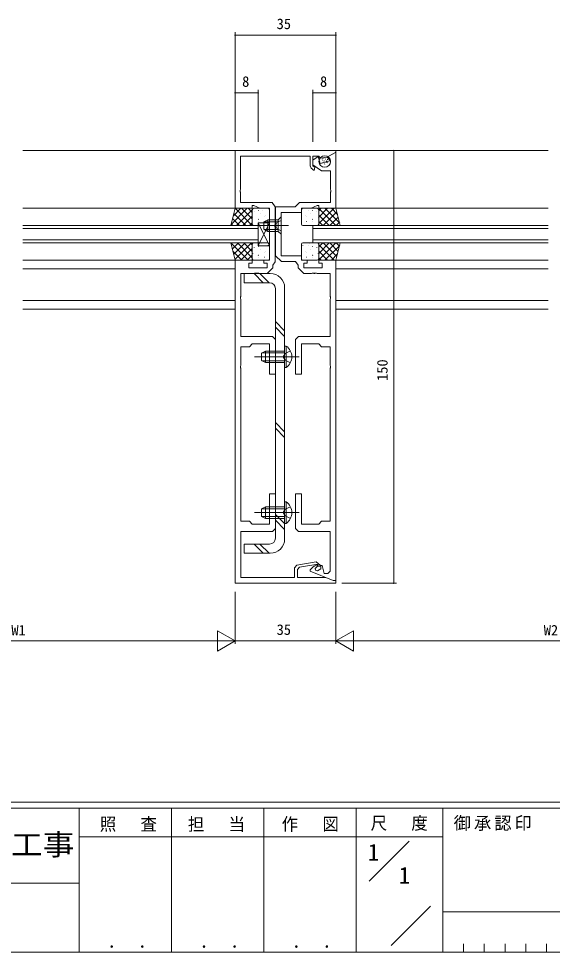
# Model space of a CAD drawing. Units: millimetres, scale not verified. Extents: x -1213 to 539, y -420 to 386.
# Drawn here: x 125 to 310, y -420 to -96.3 of the extents above; entities that cross this region are included whole.
import ezdxf
from ezdxf.enums import TextEntityAlignment as Align

# ---------------------------------------------------------------- set-up
doc = ezdxf.new("R2010")
doc.units = ezdxf.units.MM
doc.header["$LTSCALE"] = 2
doc.linetypes.add('CHAIN2', pattern=[12, 9, -1, 1, -1])
doc.linetypes.add('DASHED3', pattern=[4, 3, -1])
for name, color, linetype, lineweight in [('0-1_USER1', 7, 'Continuous', 9), ('0-3_YKK_11', 7, 'Continuous', 9), ('0-4_YKK_12', 2, 'Continuous', 9), ('0-6_YKK_13', 4, 'Continuous', 9), ('0-7_YKK_D', 6, 'Continuous', 9)]:
    doc.layers.add(name, color=color, linetype=linetype, lineweight=lineweight)
doc.layers.add('0-2_YKK_ZWAK', color=7, linetype='Continuous')
doc.styles.add('ＭＳ ゴシック', font='')
doc.styles.get('ＭＳ ゴシック').set_extended_font_data('MS Gothic')

msp = doc.modelspace()

# ---------------------------------------------------------------- linework, layer by layer
at = {"layer": '0-1_USER1'}
for p, q in [((510, -368), (-590, -368)), ((456, -370), (-590, -370)), ((146, -370), (146, -420)), ((178, -370), (178, -420)), ((210, -370), (210, -420)), ((242, -370), (242, -420)), ((272, -370), (272, -420)), ((243.406, -379.999), (146, -379.999)), ((243.406, -379.999), (272, -379.999)), ((246.529, -395.337), (260.376, -381.49)), ((-38, -395.999), (146, -395.999)), ((254.103, -417.636), (267.709, -404.03)), ((272, -406), (416, -406)), ((279.2, -417), (279.2, -420)), ((286.4, -417), (286.4, -420)), ((293.6, -417), (293.6, -420)), ((300.8, -417), (300.8, -420)), ((308, -417), (308, -420)), ((-590, -420), (456, -420))]:
    msp.add_line(p, q, dxfattribs=at)
at = {"layer": '0-3_YKK_11'}
for points in [[(229.5, -144.646), (231.9, -144.351), (235, -142.562), (235, -142.062), (200, -142.062), (200, -162.062), (206, -162.062), (206, -161.062), (206.5, -161.062), (208.645, -162.062), (212, -162.062), (212, -180.062), (210, -180.062), (210, -181.062), (211.2, -181.062), (211.2, -182.662), (204.8, -182.662), (204.8, -181.062), (206, -181.062), (206, -180.062), (200, -180.062)], [(202, -206.562), (202, -193.52), (201.88, -193.336), (201.88, -192.787), (202, -192.603), (202, -184.662), (206.542, -184.662), (206.725, -184.542), (207.275, -184.542), (207.458, -184.662), (207.542, -184.662), (207.725, -184.542), (208.275, -184.542), (208.458, -184.662), (211.13, -184.662), (213.13, -182.662), (213.13, -181.804), (213.93, -180.662), (213.93, -168.52), (213.81, -168.336), (213.81, -167.787), (213.93, -167.603), (213.93, -161.562), (212.88, -160.062), (201.93, -160.062), (201.93, -156.52), (201.81, -156.336), (201.81, -155.787), (201.93, -155.603), (201.93, -144.062), (226, -144.062), (226, -147.389), (226.427, -148.208), (227.477, -148.944), (227.717, -147.775), (227.483, -147.727), (227, -147.389), (227, -144.062), (229.01, -144.062), (229.5, -144.646)], [(235, -291.062), (235, -180.062), (229, -180.062), (229, -181.062), (230.2, -181.062), (230.2, -182.662), (223.8, -182.662), (223.8, -181.062), (225, -181.062), (225, -180.062), (223, -180.062), (223, -178.562), (216, -178.562), (216, -163.562), (223, -163.562), (223, -162.062), (226.356, -162.062), (228.5, -161.062), (229, -161.062), (229, -162.062), (235, -162.062), (235, -142.792), (234.8, -142.677), (232.051, -144.264), (232.051, -144.495), (232.332, -144.658), (232.798, -145.265), (232.89, -145.609), (229.51, -146.514), (228.853, -144.064), (227, -145.362), (227, -146.961), (230, -149.062), (233.07, -149.062), (233.07, -155.603), (233.19, -155.787), (233.19, -156.336), (233.07, -156.52), (233.07, -160.062), (222.3, -160.062)], [(222.3, -160.062), (220.8, -161.562), (214.07, -161.562), (214.07, -167.603), (214.19, -167.787), (214.19, -168.336), (214.07, -168.52), (214.07, -178.562), (216.07, -180.562), (221, -180.562), (221.87, -181.804), (221.87, -182.662), (223.87, -184.662), (226.542, -184.662), (226.725, -184.542), (227.275, -184.542), (227.458, -184.662), (227.542, -184.662), (227.725, -184.542), (228.275, -184.542), (228.458, -184.662), (233, -184.662), (233, -192.603), (233.12, -192.787), (233.12, -193.336), (233, -193.52), (233, -206.562), (222, -206.562), (221, -207.562), (221, -219.562), (223, -219.562), (223, -209.062), (229, -209.062), (230, -210.062), (233, -210.062), (233, -216.603), (233.12, -216.787), (233.12, -217.336), (233, -217.52), (233, -270.562)], [(200, -180.062), (200, -292.062), (235, -292.062), (235, -291.062), (234, -291.062), (231.525, -290.062), (221.7, -290.062), (221.7, -287.292), (222.361, -286.504), (228.7, -285.386), (228.7, -286.162), (229.5, -286.162), (229.5, -285.762), (228.092, -284.58), (221.426, -285.755), (220.6, -286.74), (220.6, -290.062), (202, -290.062), (202, -274.062), (213, -274.062), (214, -273.062), (214, -261.062), (212, -261.062), (212, -271.562), (206, -271.562), (205, -270.562), (202, -270.562), (202, -217.52), (201.88, -217.336), (201.88, -216.787), (202, -216.603), (202, -210.062), (205, -210.062), (206, -209.062), (212, -209.062), (212, -219.562), (214, -219.562), (214, -207.562), (213, -206.562), (202, -206.562)], [(233, -270.562), (230, -270.562), (229, -271.562), (223, -271.562), (223, -261.062), (221, -261.062), (221, -273.062), (222, -274.062), (233, -274.062), (233, -287.862), (232.2, -288.662), (230.95, -288.662), (230.2, -285.862), (229.7, -285.862), (229.7, -287.06), (228.6, -287.801), (227.864, -287.504), (227.757, -286.977), (228.576, -286.158), (228.345, -285.663), (227.641, -285.991), (227.072, -286.39), (226, -287.462), (226, -287.829), (234, -291.062), (235, -291.062)]]:
    msp.add_lwpolyline(points, dxfattribs=at)
at = {"layer": '0-4_YKK_12'}
for p, q in [((200.3, -142.062), (126.5, -142.062)), ((234.7, -142.062), (308.5, -142.062)), ((200.3, -162.062), (126.5, -162.062)), ((235, -162.062), (308.5, -162.062)), ((126.5, -168.062), (208, -168.062)), ((208, -168.062), (208, -174.062)), ((227, -174.062), (227, -168.062)), ((227, -168.062), (308.5, -168.062)), ((208, -169.062), (126.5, -169.062)), ((308.5, -169.062), (227, -169.062)), ((126.5, -173.062), (208, -173.062)), ((208, -174.062), (126.5, -174.062)), ((227, -173.062), (308.5, -173.062)), ((308.5, -174.062), (227, -174.062)), ((200.3, -180.062), (126.5, -180.062)), ((235, -180.062), (308.5, -180.062)), ((200, -183.062), (126.5, -183.062)), ((235, -183.062), (308.5, -183.062)), ((200, -194.062), (126.5, -194.062)), ((235, -194.062), (308.5, -194.062)), ((200, -197.062), (126.5, -197.062)), ((235, -197.062), (308.5, -197.062))]:
    msp.add_line(p, q, dxfattribs=at)
at = {"layer": '0-6_YKK_13'}
for p, q in [((230.215, -145.409), (230.293, -145.225)), ((230.473, -144.919), (230.551, -144.734)), ((230.811, -145.712), (230.89, -145.528)), ((231.299, -145.094), (231.377, -144.91)), ((231.739, -145.705), (231.817, -145.521)), ((232.021, -145.275), (232.099, -145.091)), ((230.412, -146.417), (230.49, -146.233)), ((231.015, -146.173), (231.094, -145.989)), ((231.015, -146.822), (231.093, -146.638)), ((231.547, -146.274), (231.626, -146.09)), ((232.088, -146.353), (232.166, -146.169)), ((198.577, -167.753), (204.268, -162.062)), ((199.326, -164.759), (202.023, -162.062)), ((199.558, -163.832), (203.788, -168.062)), ((200, -162.062), (206, -162.062)), ((200.033, -162.062), (206, -168.029)), ((200.513, -168.062), (206, -162.575)), ((202.278, -162.062), (206, -165.784)), ((202.758, -168.062), (206, -164.82)), ((204.523, -162.062), (206, -163.539)), ((206, -162.062), (206, -168.062)), ((206, -162.561), (206, -167.562)), ((206.095, -164.689), (206.102, -164.695)), ((211.5, -162.062), (206.5, -162.062)), ((206.621, -163.296), (206.645, -163.34)), ((208.078, -162.869), (208.085, -162.876)), ((208.812, -163.939), (208.836, -163.983)), ((209.492, -162.698), (209.58, -162.744)), ((210.282, -164.844), (210.29, -164.851)), ((210.702, -164.53), (210.726, -164.574)), ((211.436, -162.506), (211.46, -162.55)), ((212, -167.562), (212, -162.561)), ((216, -165.062), (215, -166.062)), ((216, -171.062), (216, -165.062)), ((223, -167.562), (223, -162.561)), ((223.5, -162.062), (228.5, -162.062)), ((223.564, -162.506), (223.54, -162.55)), ((224.298, -164.53), (224.274, -164.574)), ((224.718, -164.844), (224.71, -164.851)), ((225.508, -162.698), (225.42, -162.744)), ((226.188, -163.939), (226.164, -163.983)), ((226.923, -162.869), (226.915, -162.876)), ((228.379, -163.296), (228.355, -163.34)), ((228.905, -164.689), (228.898, -164.695)), ((235, -162.062), (229, -162.062)), ((229.844, -162.062), (229, -162.906)), ((232.089, -162.062), (229, -165.151)), ((229, -162.062), (229, -168.062)), ((234.334, -162.062), (229, -167.396)), ((234.902, -168.062), (229, -162.16)), ((229, -162.561), (229, -167.562)), ((232.657, -168.062), (229, -164.405)), ((235.316, -163.325), (230.58, -168.062)), ((236.284, -167.199), (231.147, -162.062)), ((235.536, -164.206), (233.392, -162.062)), ((236.5, -168.062), (235, -162.062)), ((198.659, -167.424), (199.297, -168.062)), ((199.109, -165.628), (201.543, -168.062)), ((205.004, -168.062), (206, -167.065)), ((206.188, -165.373), (206.212, -165.417)), ((206.5, -168.062), (211.5, -168.062)), ((207.646, -168.04), (207.657, -168.062)), ((207.967, -165.587), (208.056, -165.634)), ((212.001, -167.062), (208.002, -175.062)), ((212.001, -175.062), (208.002, -167.062)), ((208.002, -167.062), (208.002, -175.062)), ((212.001, -167.062), (208.002, -167.062)), ((208.078, -165.964), (208.102, -166.008)), ((208.262, -166.63), (208.27, -166.637)), ((210, -166.762), (211.4, -166.062)), ((210, -169.362), (210, -166.762)), ((215, -166.716), (210.091, -166.716)), ((210.27, -166.607), (210.294, -166.651)), ((215, -166.062), (211.4, -166.062)), ((211.4, -170.062), (211.4, -166.062)), ((212.001, -175.062), (212.001, -167.062)), ((215, -166.062), (215, -170.062)), ((228.5, -168.062), (223.5, -168.062)), ((224.73, -166.607), (224.706, -166.651)), ((226.738, -166.63), (226.73, -166.637)), ((226.922, -165.964), (226.898, -166.008)), ((227.033, -165.587), (226.945, -165.634)), ((227.354, -168.04), (227.343, -168.062)), ((228.812, -165.373), (228.788, -165.417)), ((230.412, -168.062), (229, -166.65)), ((229, -168.062), (236.5, -168.062)), ((235.765, -165.121), (232.825, -168.062)), ((236.214, -166.917), (235.07, -168.062)), ((210, -169.362), (211.4, -170.062)), ((215, -169.407), (210.091, -169.407)), ((198.5, -174.062), (200, -180.062)), ((206, -174.062), (198.5, -174.062)), ((198.562, -174.062), (204.562, -180.062)), ((198.601, -174.464), (199.004, -174.062)), ((199.05, -176.26), (201.249, -174.062)), ((199.499, -178.056), (203.494, -174.062)), ((199.948, -179.852), (205.739, -174.062)), ((200.807, -174.062), (206, -179.254)), ((203.052, -174.062), (206, -177.009)), ((205.297, -174.062), (206, -174.764)), ((206, -180.062), (206, -174.062)), ((206, -174.562), (206, -179.562)), ((211.5, -174.062), (206.5, -174.062)), ((209.245, -174.263), (209.269, -174.307)), ((212, -179.562), (212, -174.562)), ((223, -179.562), (223, -174.562)), ((223.5, -174.062), (228.5, -174.062)), ((225.755, -174.263), (225.731, -174.307)), ((229, -174.062), (236.5, -174.062)), ((230.412, -174.062), (229, -175.473)), ((232.657, -174.062), (229, -177.718)), ((229, -180.062), (229, -174.062)), ((234.902, -174.062), (229, -179.963)), ((229, -174.562), (229, -179.562)), ((234.334, -180.062), (229, -174.727)), ((235.316, -178.798), (230.58, -174.062)), ((235.765, -177.002), (232.825, -174.062)), ((236.5, -174.062), (235, -180.062)), ((236.214, -175.206), (235.07, -174.062)), ((199.228, -176.972), (202.317, -180.062)), ((201.984, -180.062), (206, -176.045)), ((206.095, -177.089), (206.102, -177.095)), ((206.188, -177.773), (206.212, -177.817)), ((206.621, -175.696), (206.645, -175.74)), ((207.967, -177.987), (208.056, -178.034)), ((208.002, -175.062), (212.001, -175.062)), ((208.078, -175.269), (208.085, -175.276)), ((208.812, -176.339), (208.836, -176.383)), ((209.492, -175.098), (209.58, -175.144)), ((210.282, -177.244), (210.29, -177.251)), ((210.702, -176.931), (210.726, -176.974)), ((211.436, -174.906), (211.46, -174.95)), ((223.564, -174.906), (223.54, -174.95)), ((224.298, -176.931), (224.274, -176.974)), ((224.718, -177.244), (224.71, -177.251)), ((225.508, -175.098), (225.42, -175.144)), ((226.188, -176.339), (226.164, -176.383)), ((226.923, -175.269), (226.915, -175.276)), ((227.033, -177.987), (226.945, -178.034)), ((228.379, -175.696), (228.355, -175.74)), ((228.812, -177.773), (228.788, -177.817)), ((228.905, -177.089), (228.898, -177.095)), ((232.089, -180.062), (229, -176.972)), ((236.284, -174.924), (231.147, -180.062)), ((235.536, -177.917), (233.392, -180.062)), ((199.976, -179.965), (200.072, -180.062)), ((200, -180.062), (206, -180.062)), ((204.229, -180.062), (206, -178.29)), ((206.5, -180.062), (211.5, -180.062)), ((208.078, -178.364), (208.102, -178.408)), ((208.262, -179.03), (208.27, -179.037)), ((210.27, -179.007), (210.294, -179.051)), ((228.5, -180.062), (223.5, -180.062)), ((224.73, -179.007), (224.706, -179.051)), ((226.738, -179.03), (226.73, -179.037)), ((226.922, -178.364), (226.898, -178.408)), ((229.844, -180.062), (229, -179.217)), ((235, -180.062), (229, -180.062)), ((203.2, -184.662), (203.2, -187.862)), ((212.2, -184.662), (203.2, -184.662)), ((209.807, -187.862), (206.607, -184.662)), ((211.807, -187.862), (208.607, -184.662)), ((212, -187.862), (203.2, -187.862)), ((214, -189.862), (214, -276.462)), ((217.2, -189.662), (217.2, -276.662)), ((217.2, -204.502), (214, -201.302)), ((217.2, -206.502), (214, -203.302)), ((217.709, -209.812), (217.2, -209.812)), ((217.2, -217.312), (217.2, -209.812)), ((217.709, -217.312), (217.709, -209.812)), ((209.2, -212.262), (210.6, -211.562)), ((209.2, -214.862), (209.2, -212.262)), ((217.2, -212.216), (209.291, -212.216)), ((217.2, -211.562), (210.6, -211.562)), ((210.6, -215.562), (210.6, -211.562)), ((209.2, -214.862), (210.6, -215.562)), ((217.2, -214.907), (209.291, -214.907)), ((217.2, -215.562), (210.6, -215.562)), ((217.709, -217.312), (217.2, -217.312)), ((217.2, -239.551), (214, -236.351)), ((217.2, -241.551), (214, -238.351)), ((217.709, -263.812), (217.2, -263.812)), ((217.2, -271.312), (217.2, -263.812)), ((217.709, -271.312), (217.709, -263.812)), ((209.2, -266.262), (210.6, -265.562)), ((209.2, -268.862), (209.2, -266.262)), ((217.2, -266.216), (209.291, -266.216)), ((217.2, -265.562), (210.6, -265.562)), ((217.2, -271.381), (214, -268.181)), ((217.2, -268.907), (209.291, -268.907)), ((217.2, -269.562), (210.6, -269.562)), ((217.2, -273.381), (214, -270.181)), ((217.709, -271.312), (217.2, -271.312)), ((212, -278.462), (203.2, -278.462)), ((203.2, -278.462), (203.2, -281.662)), ((209.807, -281.662), (206.607, -278.462)), ((211.807, -281.662), (208.607, -278.462)), ((212.2, -281.662), (203.2, -281.662))]:
    msp.add_line(p, q, dxfattribs=at)
at = {"layer": '0-6_YKK_13', "linetype": 'CHAIN2'}
for p, q in [((218.5, -168.062), (207.5, -168.062)), ((222.2, -213.562), (206.7, -213.562)), ((222.2, -267.562), (206.7, -267.562))]:
    msp.add_line(p, q, dxfattribs=at)
at = {"layer": '0-6_YKK_13', "linetype": 'DASHED3'}
for p, q in [((214.657, -166.917), (214.048, -168.062)), ((214.657, -169.207), (214.048, -168.062)), ((216, -166.262), (214.657, -166.917)), ((216, -169.862), (214.657, -169.207)), ((217.354, -212.417), (216.745, -213.562)), ((217.354, -214.707), (216.745, -213.562)), ((219.209, -211.512), (217.354, -212.417)), ((219.209, -215.612), (217.354, -214.707)), ((217.354, -266.417), (216.745, -267.562)), ((217.354, -268.707), (216.745, -267.562)), ((219.209, -265.512), (217.354, -266.417)), ((219.209, -269.612), (217.354, -268.707))]:
    msp.add_line(p, q, dxfattribs=at)
at = {"layer": '0-6_YKK_13'}
for points in [[(206, -168.062), (198.5, -168.062), (200, -162.062)], [(216, -171.062), (215, -170.062), (211.4, -170.062)], [(209.2, -268.862), (210.6, -269.562), (210.6, -265.562)]]:
    msp.add_lwpolyline(points, dxfattribs=at)
msp.add_circle((231.099, -145.862), 2, dxfattribs=at)
for centre, radius, start, end in [((206.5, -162.561), 0.5, 90, 180), ((211.5, -162.561), 0.5, 0, 90), ((223.5, -162.561), 0.5, 89.99998, 179.99998), ((228.5, -162.561), 0.5, 0, 90), ((206.5, -167.562), 0.5, 179.99998, 269.99998), ((211.5, -167.562), 0.5, 270, 359.99998), ((223.5, -167.562), 0.5, 180, 270), ((228.5, -167.562), 0.5, 270, 0), ((206.5, -174.562), 0.5, 90, 180), ((211.5, -174.562), 0.5, 0, 90), ((223.5, -174.562), 0.5, 89.99998, 179.99998), ((228.5, -174.562), 0.5, 0, 90), ((206.5, -179.562), 0.5, 179.99998, 269.99998), ((211.5, -179.562), 0.5, 270, 359.99998), ((223.5, -179.562), 0.5, 180, 270), ((228.5, -179.562), 0.5, 270, 0), ((212.2, -189.662), 5, 0, 90), ((212, -189.862), 2, 0, 90), ((215.173, -213.562), 4.527, 304.0667, 55.93329), ((215.173, -267.562), 4.527, 304.0667, 55.93329), ((212, -276.462), 2, 270, 0), ((212.2, -276.662), 5, 270, 0)]:
    msp.add_arc(centre, radius, start, end, dxfattribs=at)
at = {"layer": '0-7_YKK_D'}
for p, q in [((200, -139.062), (200, -101.062)), ((200, -102.061), (235, -102.061)), ((235, -139.062), (235, -101.062)), ((200, -139.062), (200, -121.062)), ((200, -122.062), (208, -122.062)), ((208, -139.062), (208, -121.062)), ((227, -139.062), (227, -121.062)), ((235, -122.062), (227, -122.062)), ((235, -139.062), (235, -121.062)), ((255, -142.062), (255, -292.062)), ((237, -292.062), (256, -292.062)), ((200, -295.062), (200, -313.062)), ((200, -295.062), (200, -313.062)), ((235, -295.062), (235, -313.062)), ((235, -295.062), (235, -313.062)), ((193.938, -308.562), (193.938, -315.562)), ((200, -312.062), (193.938, -308.562)), ((235, -312.062), (241.062, -308.562)), ((241.062, -315.562), (241.062, -308.562)), ((193, -312.062), (57, -312.062)), ((200, -312.062), (187.876, -312.062)), ((200, -312.062), (193.938, -315.562)), ((235, -312.062), (200, -312.062)), ((235, -312.062), (247.124, -312.062)), ((235, -312.062), (241.062, -315.562)), ((242, -312.062), (378, -312.062))]:
    msp.add_line(p, q, dxfattribs=at)
for centre, start, end in [((200, -102.061), 0, 180), ((200, -102.061), 180, 0), ((235, -102.061), 0, 180), ((235, -102.061), 180, 0), ((200, -122.062), 0, 180), ((200, -122.062), 180, 0), ((208, -122.062), 0, 180), ((208, -122.062), 180, 0), ((227, -122.062), 0, 180), ((227, -122.062), 180, 0), ((235, -122.062), 0, 180), ((235, -122.062), 180, 0), ((255, -142.062), 90, 270), ((255, -142.062), 270, 90), ((255, -292.062), 90, 270), ((255, -292.062), 270, 90)]:
    msp.add_arc(centre, 0.106, start, end, dxfattribs=at)

# ---------------------------------------------------------------- texts
at = {"layer": '0-1_USER1', "color": 3, "style": 'ＭＳ ゴシック', "width": 1.1}
msp.add_text('工事', height=7.331, dxfattribs=at).set_placement((122.331, -388.509), align=Align.BOTTOM_LEFT)
at = {"layer": '0-1_USER1', "char_height": 4.399, "attachment_point": 7, "style": 'ＭＳ ゴシック'}
for s, insert in [('\\T1.24;\\W0.95;照\\~\\~査', (153.127, -378.257)), ('\\T1.24;\\W0.95;担\\~\\~当', (183.649, -378.257)), ('\\T1.24;\\W0.95;作\\~\\~図', (216.171, -378.231)), ('\\T1.24;\\W0.95;尺\\~\\~度', (247.018, -377.91)), ('\\T1.17;御承認印', (275.81, -377.904)), ('\\T1.24;\\W0.95;\\~．\\~．', (152.364, -418.494)), ('\\T1.24;\\W0.95;\\~．\\~．', (184.364, -418.494)), ('\\T1.24;\\W0.95;\\~．\\~．', (216.364, -418.494))]:
    msp.add_mtext(s, dxfattribs=dict(at, insert=insert))
at = {"layer": '0-2_YKK_ZWAK', "style": 'ＭＳ ゴシック'}
for p in [(246, -389.999), (256.762, -397.999)]:
    msp.add_text('1', height=5.865, dxfattribs=at).set_placement(p, align=Align.BOTTOM_LEFT)
at = {"layer": '0-7_YKK_D', "color": 4, "style": 'ＭＳ ゴシック'}
for s, p in [('35', (214.43, -101.062)), ('8', (202.465, -121.062)), ('8', (229.465, -121.062)), ('W1', (122.466, -311.262)), ('35', (214.43, -311.062)), ('W2', (307.027, -311.262))]:
    msp.add_text(s, height=3.666, dxfattribs=at).set_placement(p, align=Align.BOTTOM_LEFT)
msp.add_text('150', height=3.666, rotation=90, dxfattribs=at).set_placement((254, -221.922), align=Align.BOTTOM_LEFT)

doc.saveas('drawing.dxf')
